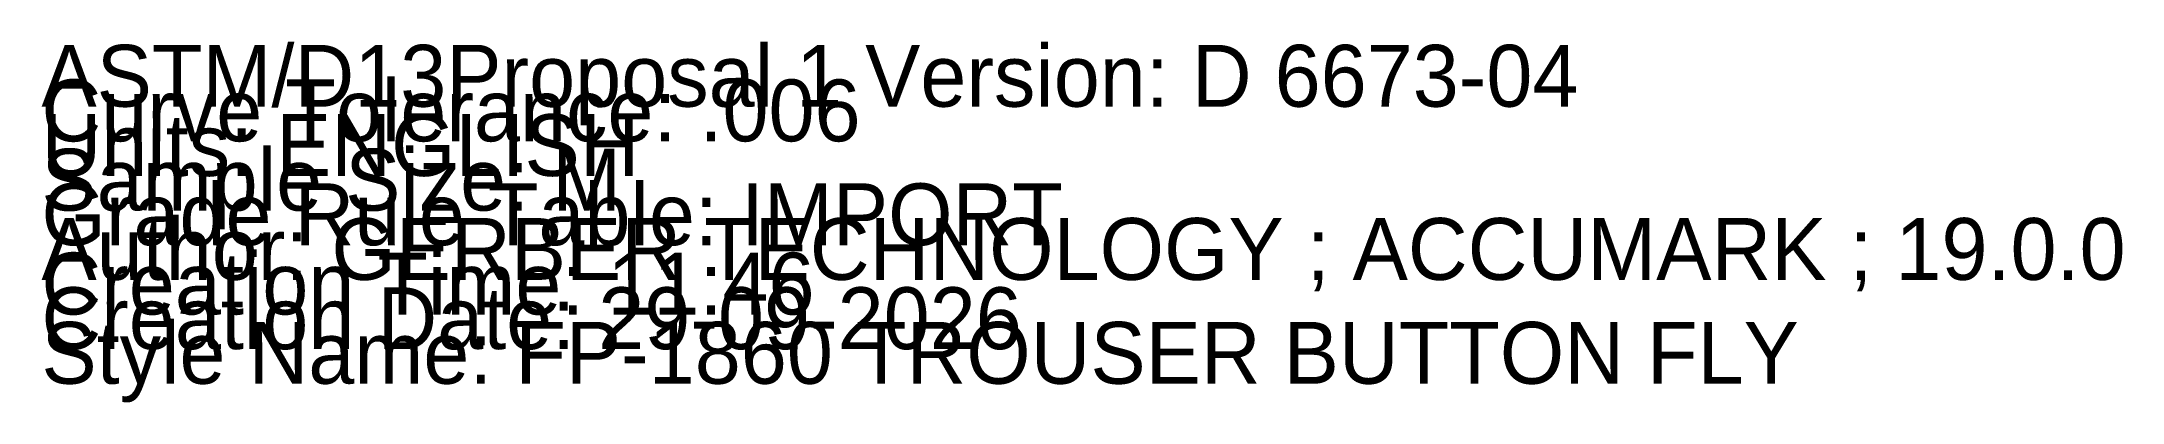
# Model space of a CAD drawing. Extents: x 0 to 58.3, y -48.6 to 1.4.
# Drawn here: x 0 to 8.4, y -0.08 to 1.38 of the extents above; entities outside this region: 1.
import ezdxf

# ---------------------------------------------------------------- set-up
doc = ezdxf.new("R2010")
doc.units = 0

# ---------------------------------------------------------------- blocks, each defined once
blk = doc.blocks.new('FP-1860 TROUSER BUTTON FLY_M')
at = {"layer": '1'}
for points in [[(46.9833, -44.5501), (55.3961, -44.5238)], [(55.3961, -44.5238), (55.3961, -48.6044)], [(46.9836, -48.5781), (46.9368, -48.1842), (46.9342, -48.1624), (46.9318, -48.1363), (46.9292, -48.101), (46.9269, -48.0575), (46.9255, -48.0064), (46.9255, -47.9488), (46.9272, -47.885), (46.9313, -47.8161), (46.9381, -47.7429), (46.9482, -47.6661), (46.9621, -47.5865), (46.9803, -47.5049), (47.0032, -47.4221), (47.0313, -47.339), (47.0652, -47.256), (47.1052, -47.1744), (47.152, -47.0944), (47.206, -47.0175), (47.2676, -46.9439), (47.3374, -46.8745), (47.4159, -46.8103), (47.5035, -46.7519), (47.6007, -46.7003), (47.708, -46.656), (47.826, -46.62), (47.9551, -46.593), (48.0957, -46.5758), (48.2484, -46.5693), (48.2484, -46.5693), (48.2274, -46.568), (48.2023, -46.5657), (48.1687, -46.562), (48.1272, -46.5565), (48.0788, -46.5488), (48.0243, -46.5387), (47.9645, -46.5254), (47.9002, -46.509), (47.8322, -46.4889), (47.7613, -46.4649), (47.6885, -46.4366), (47.6144, -46.4034), (47.54, -46.3653), (47.466, -46.3217), (47.3933, -46.2724), (47.3226, -46.217), (47.2549, -46.155), (47.1909, -46.0864), (47.1314, -46.0103), (47.0774, -45.9268), (47.0295, -45.8354), (46.9886, -45.7358), (46.9556, -45.6273), (46.9312, -45.5102), (46.9163, -45.3835), (46.9117, -45.2472), (46.9183, -45.1008), (46.9833, -44.5501)], [(55.3961, -48.6044), (46.9836, -48.5781)]]:
    blk.add_lwpolyline(points, dxfattribs=at)
at = {"layer": '14'}
for points in [[(46.9368, -48.1842), (46.9342, -48.1624), (46.9318, -48.1363), (46.9292, -48.101), (46.9269, -48.0575), (46.9255, -48.0064), (46.9255, -47.9488), (46.9272, -47.885), (46.9313, -47.8161), (46.9381, -47.7429), (46.9482, -47.6661), (46.9621, -47.5865), (46.9803, -47.5049), (47.0032, -47.4221), (47.0313, -47.339), (47.0652, -47.256), (47.1052, -47.1744), (47.152, -47.0944), (47.206, -47.0175), (47.2676, -46.9439), (47.3374, -46.8745), (47.4159, -46.8103), (47.5035, -46.7519), (47.6007, -46.7003), (47.708, -46.656), (47.826, -46.62), (47.9551, -46.593), (48.0957, -46.5758), (48.2484, -46.5693), (48.243, -46.5689), (48.2274, -46.568), (48.2023, -46.5657), (48.1687, -46.562), (48.1272, -46.5565), (48.0788, -46.5488), (48.0243, -46.5387), (47.9645, -46.5254), (47.9002, -46.509), (47.8322, -46.4889), (47.7613, -46.4649), (47.6885, -46.4366), (47.6144, -46.4034), (47.54, -46.3653), (47.466, -46.3217), (47.3933, -46.2724), (47.3226, -46.217), (47.2549, -46.155), (47.1909, -46.0864), (47.1314, -46.0103), (47.0774, -45.9268), (47.0295, -45.8354), (46.9886, -45.7358), (46.9556, -45.6273), (46.9312, -45.5102), (46.9163, -45.3835), (46.9117, -45.2472), (46.9183, -45.1008), (46.9368, -44.9439)], [(46.9368, -44.9439), (55.0024, -44.9187)], [(55.0024, -44.9187), (55.0024, -48.2095)], [(55.0024, -48.2095), (46.9368, -48.1842)]]:
    blk.add_lwpolyline(points, dxfattribs=at)
at = {"layer": '2'}
for p in [(55.3961, -44.5238), (55.3961, -44.5238), (46.9833, -44.5501), (46.9833, -44.5501), (46.9368, -44.9439), (46.9368, -44.9439), (55.0024, -44.9187), (55.0024, -44.9187), (47.4138, -46.5641), (48.2484, -46.5693), (48.2484, -46.5693), (48.2484, -46.5693), (54.5004, -46.5641), (55.0024, -46.5641), (46.9368, -48.1842), (46.9368, -48.1842), (55.0024, -48.2095), (55.0024, -48.2095), (46.9836, -48.5781), (46.9836, -48.5781), (55.3961, -48.6044), (55.3961, -48.6044)]:
    blk.add_point(p, dxfattribs=at)
at = {"layer": '3'}
for p in [(46.9183, -45.1008), (46.9183, -45.1008), (46.9117, -45.2472), (46.9117, -45.2472), (46.9163, -45.3835), (46.9163, -45.3835), (46.9312, -45.5102), (46.9312, -45.5102), (46.9556, -45.6273), (46.9556, -45.6273), (46.9886, -45.7358), (46.9886, -45.7358), (47.0295, -45.8354), (47.0295, -45.8354), (47.0774, -45.9268), (47.0774, -45.9268), (47.1314, -46.0103), (47.1314, -46.0103), (47.1909, -46.0864), (47.1909, -46.0864), (47.2549, -46.155), (47.2549, -46.155), (47.3226, -46.217), (47.3226, -46.217), (47.3933, -46.2724), (47.3933, -46.2724), (47.466, -46.3217), (47.466, -46.3217), (47.54, -46.3653), (47.54, -46.3653), (47.6144, -46.4034), (47.6144, -46.4034), (47.6885, -46.4366), (47.6885, -46.4366), (47.7613, -46.4649), (47.7613, -46.4649), (47.8322, -46.4889), (47.8322, -46.4889), (47.9002, -46.509), (47.9002, -46.509), (47.9645, -46.5254), (47.9645, -46.5254), (48.0243, -46.5387), (48.0243, -46.5387), (47.826, -46.62), (47.826, -46.62), (47.9551, -46.593), (47.9551, -46.593), (48.0788, -46.5488), (48.0788, -46.5488), (48.0957, -46.5758), (48.0957, -46.5758), (48.1272, -46.5565), (48.1272, -46.5565), (48.1687, -46.562), (48.1687, -46.562), (48.2023, -46.5657), (48.2023, -46.5657), (48.2274, -46.568), (48.2274, -46.568), (48.243, -46.5689), (48.2484, -46.5693), (47.6007, -46.7003), (47.6007, -46.7003), (47.708, -46.656), (47.708, -46.656), (47.5035, -46.7519), (47.5035, -46.7519), (47.3374, -46.8745), (47.3374, -46.8745), (47.4159, -46.8103), (47.4159, -46.8103), (47.2676, -46.9439), (47.2676, -46.9439), (47.206, -47.0175), (47.206, -47.0175), (47.152, -47.0944), (47.152, -47.0944), (47.1052, -47.1744), (47.1052, -47.1744), (47.0652, -47.256), (47.0652, -47.256), (47.0313, -47.339), (47.0313, -47.339), (47.0032, -47.4221), (47.0032, -47.4221), (46.9803, -47.5049), (46.9803, -47.5049), (46.9621, -47.5865), (46.9621, -47.5865), (46.9482, -47.6661), (46.9482, -47.6661), (46.9381, -47.7429), (46.9381, -47.7429), (46.9272, -47.885), (46.9272, -47.885), (46.9313, -47.8161), (46.9313, -47.8161), (46.9255, -47.9488), (46.9255, -47.9488), (46.9255, -48.0064), (46.9255, -48.0064), (46.9269, -48.0575), (46.9269, -48.0575), (46.9292, -48.101), (46.9292, -48.101), (46.9318, -48.1363), (46.9318, -48.1363), (46.9342, -48.1624), (46.9342, -48.1624), (46.9368, -48.1842)]:
    blk.add_point(p, dxfattribs=at)
at = {"layer": '5'}
blk.add_line((47.4138, -46.5641), (54.5004, -46.5641), dxfattribs=at)
at = {"layer": '7'}
blk.add_line((47.4138, -46.5641), (54.5004, -46.5641), dxfattribs=at)
at = {"layer": '8'}
blk.add_line((48.2484, -46.5693), (55.0024, -46.5641), dxfattribs=at)
at = {"layer": '84'}
for points in [[(46.9833, -44.5501), (55.3961, -44.5238)], [(55.3961, -44.5238), (55.3961, -48.6044)], [(46.9836, -48.5781), (46.9368, -48.1842), (46.9342, -48.1624), (46.9318, -48.1363), (46.9292, -48.101), (46.9269, -48.0575), (46.9255, -48.0064), (46.9255, -47.9488), (46.9272, -47.885), (46.9313, -47.8161), (46.9381, -47.7429), (46.9482, -47.6661), (46.9621, -47.5865), (46.9803, -47.5049), (47.0032, -47.4221), (47.0313, -47.339), (47.0652, -47.256), (47.1052, -47.1744), (47.152, -47.0944), (47.206, -47.0175), (47.2676, -46.9439), (47.3374, -46.8745), (47.4159, -46.8103), (47.5035, -46.7519), (47.6007, -46.7003), (47.708, -46.656), (47.826, -46.62), (47.9551, -46.593), (48.0957, -46.5758), (48.2484, -46.5693), (48.2484, -46.5693), (48.2274, -46.568), (48.2023, -46.5657), (48.1687, -46.562), (48.1272, -46.5565), (48.0788, -46.5488), (48.0243, -46.5387), (47.9645, -46.5254), (47.9002, -46.509), (47.8322, -46.4889), (47.7613, -46.4649), (47.6885, -46.4366), (47.6144, -46.4034), (47.54, -46.3653), (47.466, -46.3217), (47.3933, -46.2724), (47.3226, -46.217), (47.2549, -46.155), (47.1909, -46.0864), (47.1314, -46.0103), (47.0774, -45.9268), (47.0295, -45.8354), (46.9886, -45.7358), (46.9556, -45.6273), (46.9312, -45.5102), (46.9163, -45.3835), (46.9117, -45.2472), (46.9183, -45.1008), (46.9833, -44.5501)], [(55.3961, -48.6044), (46.9836, -48.5781)]]:
    blk.add_lwpolyline(points, dxfattribs=at)
at = {"layer": '85'}
blk.add_lwpolyline([(48.2484, -46.5693), (55.0024, -46.5641)], dxfattribs=at)
at = {"layer": '87'}
for points in [[(46.9368, -48.1842), (46.9342, -48.1624), (46.9318, -48.1363), (46.9292, -48.101), (46.9269, -48.0575), (46.9255, -48.0064), (46.9255, -47.9488), (46.9272, -47.885), (46.9313, -47.8161), (46.9381, -47.7429), (46.9482, -47.6661), (46.9621, -47.5865), (46.9803, -47.5049), (47.0032, -47.4221), (47.0313, -47.339), (47.0652, -47.256), (47.1052, -47.1744), (47.152, -47.0944), (47.206, -47.0175), (47.2676, -46.9439), (47.3374, -46.8745), (47.4159, -46.8103), (47.5035, -46.7519), (47.6007, -46.7003), (47.708, -46.656), (47.826, -46.62), (47.9551, -46.593), (48.0957, -46.5758), (48.2484, -46.5693), (48.243, -46.5689), (48.2274, -46.568), (48.2023, -46.5657), (48.1687, -46.562), (48.1272, -46.5565), (48.0788, -46.5488), (48.0243, -46.5387), (47.9645, -46.5254), (47.9002, -46.509), (47.8322, -46.4889), (47.7613, -46.4649), (47.6885, -46.4366), (47.6144, -46.4034), (47.54, -46.3653), (47.466, -46.3217), (47.3933, -46.2724), (47.3226, -46.217), (47.2549, -46.155), (47.1909, -46.0864), (47.1314, -46.0103), (47.0774, -45.9268), (47.0295, -45.8354), (46.9886, -45.7358), (46.9556, -45.6273), (46.9312, -45.5102), (46.9163, -45.3835), (46.9117, -45.2472), (46.9183, -45.1008), (46.9368, -44.9439)], [(46.9368, -44.9439), (55.0024, -44.9187)], [(55.0024, -44.9187), (55.0024, -48.2095)], [(55.0024, -48.2095), (46.9368, -48.1842)]]:
    blk.add_lwpolyline(points, dxfattribs=at)
at = {"layer": '1'}
for s, p in [('SIZE: M', (51.1539, -46.0041)), ('CATEGORY: PATTERN_2387770', (51.1539, -46.1441)), ('ANNOTATION', (51.1539, -46.2841)), ('Quantity: 1,0', (51.1539, -46.4241)), ('Piece Name: FP-1860 TROUSER BUTTON FLY', (51.1539, -46.5641))]:
    blk.add_text(s, height=0.25, dxfattribs=at).set_placement(p)
at = {"layer": '8'}
blk.add_text('NM', height=0.25, dxfattribs=at).set_placement((48.2484, -46.5693))
at = {"layer": '85'}
blk.add_text('NM', height=0.25, dxfattribs=at).set_placement((48.2484, -46.5693))

msp = doc.modelspace()

# ---------------------------------------------------------------- block references
at = {"layer": '1'}
msp.add_blockref('FP-1860 TROUSER BUTTON FLY_M', (0, 0), dxfattribs=at)

# ---------------------------------------------------------------- texts
for s, p in [('ASTM/D13Proposal 1 Version: D 6673-04', (0, 1.12)), ('Curve Tolerance: .006', (0, 0.98)), ('Units: ENGLISH', (0, 0.84)), ('Sample Size: M', (0, 0.7)), ('Grade Rule Table: IMPORT', (0, 0.56)), ('Author: GERBER TECHNOLOGY ; ACCUMARK ; 19.0.0', (0, 0.42)), ('Creation Time: 11:46', (0, 0.28)), ('Creation Date: 29-09-2026', (0, 0.14)), ('Style Name: FP-1860 TROUSER BUTTON FLY', (0, 0))]:
    msp.add_text(s, height=0.25, dxfattribs=at).set_placement(p)

doc.saveas('drawing.dxf')
